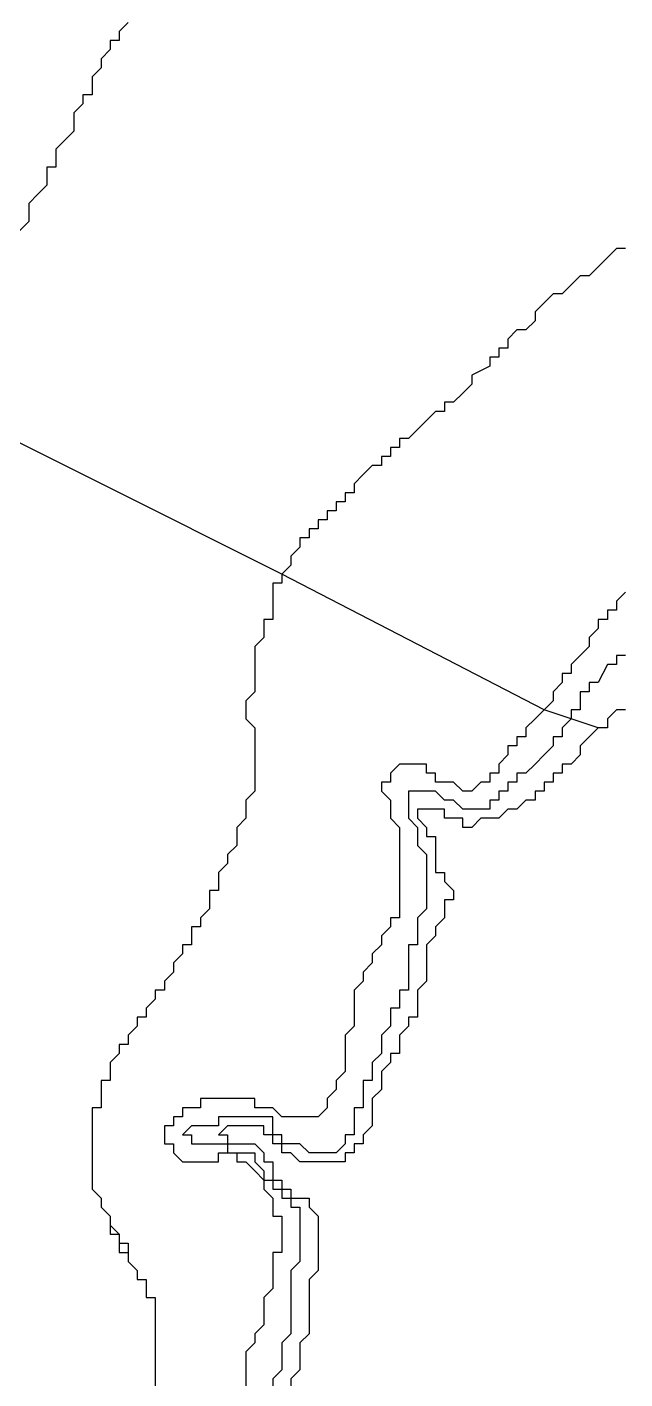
# Model space of a CAD drawing. Extents: x -79.2 to -65.2, y 32.5 to 44.8.
# Drawn here: x -74.922 to -74.261, y 36.82 to 38.315 of the extents above; entities that cross this region are included whole.
import ezdxf

# ---------------------------------------------------------------- set-up
doc = ezdxf.new("R2010")
doc.units = 0

msp = doc.modelspace()

# ---------------------------------------------------------------- linework, layer by layer
at = {"layer": '0FINSTR_G'}
for points in [[(-74.81, 38.32), (-74.82, 38.31), (-74.82, 38.31), (-74.82, 38.3), (-74.83, 38.3), (-74.83, 38.29), (-74.84, 38.28), (-74.84, 38.27), (-74.85, 38.26), (-74.85, 38.26), (-74.85, 38.25), (-74.85, 38.24), (-74.86, 38.24), (-74.86, 38.23), (-74.87, 38.22), (-74.87, 38.21), (-74.87, 38.2), (-74.88, 38.19), (-74.88, 38.19), (-74.89, 38.18), (-74.89, 38.17), (-74.89, 38.16), (-74.9, 38.16), (-74.9, 38.15), (-74.9, 38.15), (-74.9, 38.15), (-74.9, 38.14), (-74.91, 38.13), (-74.91, 38.13), (-74.92, 38.12), (-74.92, 38.11), (-74.92, 38.1), (-74.93, 38.09)], [(-74.26, 38.07), (-74.27, 38.07), (-74.28, 38.06), (-74.28, 38.06), (-74.29, 38.05), (-74.29, 38.05), (-74.3, 38.04), (-74.31, 38.04), (-74.32, 38.03), (-74.32, 38.03), (-74.33, 38.02), (-74.33, 38.02), (-74.34, 38.02), (-74.35, 38.01), (-74.36, 38), (-74.36, 38), (-74.36, 37.99), (-74.37, 37.98), (-74.38, 37.98), (-74.39, 37.97), (-74.39, 37.96), (-74.4, 37.96), (-74.4, 37.95), (-74.41, 37.95), (-74.41, 37.94), (-74.43, 37.93), (-74.43, 37.92), (-74.44, 37.91), (-74.44, 37.91), (-74.45, 37.9), (-74.46, 37.9), (-74.46, 37.89), (-74.46, 37.89), (-74.47, 37.89), (-74.48, 37.88), (-74.48, 37.88), (-74.49, 37.87), (-74.5, 37.86), (-74.5, 37.86), (-74.5, 37.86), (-74.51, 37.86), (-74.51, 37.85), (-74.52, 37.85), (-74.52, 37.84), (-74.53, 37.84), (-74.53, 37.84), (-74.53, 37.83), (-74.54, 37.83), (-74.55, 37.82), (-74.55, 37.82), (-74.56, 37.81), (-74.56, 37.8), (-74.57, 37.8), (-74.57, 37.79), (-74.58, 37.79), (-74.58, 37.78), (-74.59, 37.78), (-74.59, 37.77), (-74.6, 37.77), (-74.6, 37.76), (-74.6, 37.76), (-74.61, 37.76), (-74.61, 37.76), (-74.61, 37.75), (-74.62, 37.75), (-74.62, 37.74), (-74.62, 37.74), (-74.62, 37.74), (-74.63, 37.73), (-74.63, 37.73), (-74.63, 37.72), (-74.63, 37.72), (-74.64, 37.71), (-74.64, 37.71)], [(-74.64, 37.71), (-75.04, 37.91)], [(-74.64, 37.71), (-74.64, 37.71), (-74.64, 37.71), (-74.64, 37.7), (-74.64, 37.7), (-74.65, 37.7), (-74.65, 37.69), (-74.65, 37.68), (-74.65, 37.67), (-74.65, 37.66), (-74.65, 37.66), (-74.66, 37.66), (-74.66, 37.65), (-74.66, 37.65), (-74.66, 37.64), (-74.66, 37.64), (-74.67, 37.63), (-74.67, 37.63), (-74.67, 37.62), (-74.67, 37.61), (-74.67, 37.6), (-74.67, 37.59), (-74.67, 37.58), (-74.67, 37.58), (-74.68, 37.57), (-74.68, 37.56), (-74.68, 37.56), (-74.68, 37.55), (-74.67, 37.54), (-74.67, 37.53), (-74.67, 37.53), (-74.67, 37.52), (-74.67, 37.51), (-74.67, 37.51), (-74.67, 37.5), (-74.67, 37.49), (-74.67, 37.48), (-74.67, 37.48), (-74.67, 37.47), (-74.68, 37.46), (-74.68, 37.46), (-74.68, 37.45), (-74.68, 37.44), (-74.69, 37.43), (-74.69, 37.43), (-74.69, 37.42), (-74.69, 37.41), (-74.7, 37.4), (-74.7, 37.4), (-74.7, 37.39), (-74.71, 37.38), (-74.71, 37.38), (-74.71, 37.37), (-74.71, 37.37), (-74.71, 37.36), (-74.72, 37.36), (-74.72, 37.35), (-74.72, 37.34), (-74.73, 37.33), (-74.73, 37.33), (-74.73, 37.33), (-74.73, 37.32), (-74.74, 37.32), (-74.74, 37.31), (-74.74, 37.3), (-74.75, 37.3), (-74.75, 37.29), (-74.75, 37.29), (-74.75, 37.29), (-74.76, 37.28), (-74.76, 37.27), (-74.76, 37.27), (-74.77, 37.26), (-74.77, 37.25), (-74.78, 37.25), (-74.78, 37.24), (-74.78, 37.24), (-74.79, 37.23), (-74.79, 37.23), (-74.79, 37.22), (-74.8, 37.22), (-74.8, 37.21), (-74.8, 37.21), (-74.81, 37.2), (-74.81, 37.2), (-74.81, 37.19), (-74.82, 37.19), (-74.82, 37.19), (-74.82, 37.18), (-74.82, 37.18), (-74.83, 37.17), (-74.83, 37.17), (-74.83, 37.16), (-74.83, 37.15), (-74.83, 37.15), (-74.84, 37.15), (-74.84, 37.14), (-74.84, 37.14), (-74.84, 37.13), (-74.84, 37.13), (-74.84, 37.12), (-74.84, 37.12), (-74.85, 37.12), (-74.85, 37.11), (-74.85, 37.11), (-74.85, 37.1), (-74.85, 37.09), (-74.85, 37.09), (-74.85, 37.08), (-74.85, 37.08), (-74.85, 37.07), (-74.85, 37.07), (-74.85, 37.06), (-74.85, 37.06), (-74.85, 37.05), (-74.85, 37.05), (-74.85, 37.04)], [(-74.35, 37.56), (-74.64, 37.71)], [(-74.26, 37.69), (-74.27, 37.68), (-74.27, 37.67), (-74.28, 37.67), (-74.28, 37.66), (-74.29, 37.66), (-74.29, 37.65), (-74.29, 37.65), (-74.3, 37.64), (-74.3, 37.63), (-74.3, 37.63), (-74.31, 37.62), (-74.31, 37.62), (-74.32, 37.61), (-74.32, 37.6), (-74.32, 37.6), (-74.33, 37.6), (-74.33, 37.59), (-74.33, 37.59), (-74.34, 37.58), (-74.34, 37.58), (-74.34, 37.57), (-74.34, 37.57), (-74.34, 37.57), (-74.35, 37.56)], [(-74.26, 37.62), (-74.27, 37.62), (-74.27, 37.61), (-74.28, 37.61), (-74.29, 37.59), (-74.29, 37.59), (-74.3, 37.59), (-74.3, 37.58), (-74.31, 37.58), (-74.31, 37.57), (-74.31, 37.57), (-74.31, 37.56), (-74.32, 37.56), (-74.32, 37.55), (-74.32, 37.55)], [(-74.35, 37.56), (-74.35, 37.56), (-74.35, 37.56), (-74.36, 37.55), (-74.37, 37.54), (-74.37, 37.53), (-74.37, 37.53), (-74.38, 37.53), (-74.38, 37.52), (-74.38, 37.52), (-74.38, 37.52), (-74.38, 37.52), (-74.39, 37.52), (-74.39, 37.51), (-74.39, 37.51), (-74.4, 37.5), (-74.4, 37.5), (-74.4, 37.49), (-74.41, 37.49), (-74.41, 37.49), (-74.41, 37.48), (-74.42, 37.48), (-74.42, 37.48), (-74.42, 37.48), (-74.43, 37.47), (-74.43, 37.47), (-74.43, 37.47), (-74.44, 37.47), (-74.44, 37.47), (-74.45, 37.48), (-74.45, 37.48), (-74.45, 37.48), (-74.46, 37.48), (-74.46, 37.48), (-74.46, 37.48), (-74.46, 37.48), (-74.46, 37.48), (-74.47, 37.48), (-74.47, 37.49), (-74.47, 37.49), (-74.47, 37.49), (-74.47, 37.49), (-74.47, 37.49), (-74.48, 37.49), (-74.48, 37.5), (-74.48, 37.5), (-74.48, 37.5), (-74.48, 37.5), (-74.49, 37.5), (-74.49, 37.5), (-74.49, 37.5), (-74.5, 37.5), (-74.5, 37.5), (-74.5, 37.5), (-74.5, 37.5), (-74.51, 37.5), (-74.51, 37.5), (-74.52, 37.49), (-74.52, 37.49), (-74.52, 37.49), (-74.52, 37.49), (-74.52, 37.48), (-74.53, 37.48), (-74.53, 37.48), (-74.53, 37.47), (-74.53, 37.47), (-74.52, 37.46), (-74.52, 37.46), (-74.52, 37.45), (-74.52, 37.45), (-74.52, 37.45), (-74.52, 37.44), (-74.52, 37.44), (-74.51, 37.43), (-74.51, 37.42), (-74.51, 37.42), (-74.51, 37.42), (-74.51, 37.41), (-74.51, 37.4), (-74.51, 37.39), (-74.51, 37.39), (-74.51, 37.38), (-74.51, 37.37), (-74.51, 37.36), (-74.51, 37.35), (-74.51, 37.34), (-74.51, 37.33), (-74.51, 37.33), (-74.52, 37.33), (-74.52, 37.32), (-74.52, 37.32), (-74.53, 37.31), (-74.53, 37.3), (-74.53, 37.3), (-74.54, 37.29), (-74.54, 37.29), (-74.54, 37.28), (-74.55, 37.27), (-74.55, 37.27), (-74.55, 37.26), (-74.55, 37.26), (-74.56, 37.25), (-74.56, 37.24), (-74.56, 37.24), (-74.56, 37.23), (-74.56, 37.22), (-74.56, 37.22), (-74.56, 37.22), (-74.56, 37.21), (-74.56, 37.21), (-74.57, 37.2), (-74.57, 37.19), (-74.57, 37.18), (-74.57, 37.18), (-74.57, 37.18), (-74.57, 37.17), (-74.57, 37.17), (-74.57, 37.16), (-74.58, 37.15), (-74.58, 37.15), (-74.58, 37.14), (-74.58, 37.14), (-74.58, 37.14), (-74.59, 37.13), (-74.59, 37.13), (-74.59, 37.13), (-74.59, 37.12), (-74.59, 37.12), (-74.6, 37.11), (-74.6, 37.11), (-74.61, 37.11), (-74.61, 37.11), (-74.61, 37.11), (-74.61, 37.11), (-74.62, 37.11), (-74.62, 37.11), (-74.62, 37.11), (-74.63, 37.11), (-74.63, 37.11), (-74.63, 37.11), (-74.64, 37.11), (-74.64, 37.11), (-74.64, 37.11), (-74.65, 37.12), (-74.65, 37.12), (-74.65, 37.12), (-74.66, 37.12), (-74.66, 37.12), (-74.66, 37.12), (-74.67, 37.12), (-74.67, 37.13), (-74.67, 37.13), (-74.68, 37.13), (-74.68, 37.13), (-74.68, 37.13), (-74.68, 37.13), (-74.68, 37.13), (-74.69, 37.13), (-74.69, 37.13), (-74.69, 37.13), (-74.7, 37.13), (-74.7, 37.13), (-74.71, 37.13), (-74.71, 37.13), (-74.71, 37.13), (-74.71, 37.13), (-74.72, 37.13), (-74.72, 37.13), (-74.72, 37.13), (-74.73, 37.13), (-74.73, 37.12), (-74.73, 37.12), (-74.74, 37.12), (-74.74, 37.12), (-74.74, 37.12), (-74.75, 37.12), (-74.75, 37.11), (-74.76, 37.11), (-74.76, 37.11), (-74.76, 37.11), (-74.76, 37.1), (-74.76, 37.1), (-74.76, 37.1), (-74.77, 37.1), (-74.77, 37.09), (-74.77, 37.09), (-74.77, 37.09), (-74.77, 37.08), (-74.76, 37.08), (-74.76, 37.08), (-74.76, 37.07), (-74.76, 37.07), (-74.76, 37.07), (-74.76, 37.07), (-74.75, 37.06), (-74.75, 37.06), (-74.75, 37.06), (-74.74, 37.06), (-74.74, 37.06), (-74.74, 37.06), (-74.73, 37.06), (-74.72, 37.06), (-74.72, 37.06), (-74.71, 37.06), (-74.71, 37.07), (-74.71, 37.07), (-74.71, 37.07), (-74.7, 37.07), (-74.7, 37.07), (-74.7, 37.07), (-74.69, 37.07), (-74.69, 37.07), (-74.69, 37.07), (-74.69, 37.06), (-74.68, 37.06), (-74.68, 37.06), (-74.68, 37.06), (-74.68, 37.06), (-74.67, 37.05), (-74.67, 37.05), (-74.67, 37.05), (-74.67, 37.05), (-74.66, 37.04), (-74.66, 37.04), (-74.66, 37.03), (-74.66, 37.03), (-74.66, 37.03), (-74.65, 37.02), (-74.65, 37.02), (-74.65, 37.01), (-74.65, 37.01), (-74.65, 37.01), (-74.65, 37), (-74.65, 37), (-74.64, 37), (-74.64, 37), (-74.64, 36.99), (-74.64, 36.99), (-74.64, 36.98), (-74.64, 36.98), (-74.64, 36.98), (-74.64, 36.97), (-74.64, 36.97), (-74.64, 36.97), (-74.64, 36.96), (-74.64, 36.96), (-74.64, 36.96), (-74.64, 36.96)], [(-74.32, 37.55), (-74.35, 37.56)], [(-74.26, 37.56), (-74.27, 37.56), (-74.27, 37.56), (-74.28, 37.55), (-74.28, 37.55), (-74.28, 37.54), (-74.28, 37.54), (-74.29, 37.54), (-74.29, 37.54), (-74.29, 37.54)], [(-74.32, 37.55), (-74.32, 37.55), (-74.33, 37.54), (-74.33, 37.53), (-74.34, 37.53), (-74.34, 37.52), (-74.34, 37.52), (-74.35, 37.51), (-74.36, 37.5), (-74.36, 37.5), (-74.36, 37.5), (-74.36, 37.5), (-74.37, 37.49), (-74.37, 37.49), (-74.37, 37.49), (-74.38, 37.49), (-74.38, 37.48), (-74.39, 37.48), (-74.39, 37.47), (-74.39, 37.47), (-74.4, 37.47), (-74.4, 37.47), (-74.4, 37.46), (-74.41, 37.46), (-74.41, 37.45), (-74.42, 37.45), (-74.42, 37.45), (-74.42, 37.45), (-74.43, 37.45), (-74.43, 37.45), (-74.43, 37.45), (-74.43, 37.45), (-74.43, 37.45), (-74.44, 37.45), (-74.44, 37.45), (-74.44, 37.45), (-74.44, 37.45), (-74.44, 37.45), (-74.45, 37.46), (-74.45, 37.46), (-74.46, 37.46), (-74.46, 37.46), (-74.47, 37.47), (-74.47, 37.47), (-74.47, 37.47), (-74.47, 37.47), (-74.48, 37.47), (-74.48, 37.47), (-74.48, 37.47), (-74.49, 37.47), (-74.49, 37.47), (-74.49, 37.47), (-74.5, 37.47), (-74.5, 37.47), (-74.5, 37.47), (-74.5, 37.47), (-74.5, 37.47), (-74.5, 37.46), (-74.5, 37.46), (-74.5, 37.45), (-74.5, 37.45), (-74.5, 37.44), (-74.5, 37.44), (-74.49, 37.43), (-74.49, 37.43), (-74.49, 37.43), (-74.49, 37.43), (-74.49, 37.42), (-74.49, 37.42), (-74.49, 37.41), (-74.49, 37.41), (-74.48, 37.4), (-74.48, 37.4), (-74.48, 37.4), (-74.48, 37.39), (-74.48, 37.38), (-74.48, 37.38), (-74.48, 37.37), (-74.48, 37.37), (-74.48, 37.36), (-74.48, 37.36), (-74.48, 37.36), (-74.48, 37.35), (-74.48, 37.35), (-74.48, 37.34), (-74.48, 37.34), (-74.49, 37.33), (-74.49, 37.32), (-74.49, 37.32), (-74.49, 37.31), (-74.49, 37.31), (-74.49, 37.3), (-74.49, 37.3), (-74.5, 37.3), (-74.5, 37.29), (-74.5, 37.29), (-74.5, 37.28), (-74.5, 37.28), (-74.5, 37.27), (-74.5, 37.27), (-74.5, 37.26), (-74.5, 37.26), (-74.5, 37.25), (-74.51, 37.25), (-74.51, 37.24), (-74.51, 37.24), (-74.51, 37.23), (-74.52, 37.23), (-74.52, 37.23), (-74.52, 37.22), (-74.52, 37.22), (-74.52, 37.21), (-74.52, 37.21), (-74.52, 37.21), (-74.53, 37.2), (-74.53, 37.2), (-74.53, 37.2), (-74.53, 37.19), (-74.53, 37.19), (-74.53, 37.18), (-74.53, 37.18), (-74.54, 37.17), (-74.54, 37.17), (-74.54, 37.16), (-74.54, 37.16), (-74.54, 37.15), (-74.54, 37.15), (-74.55, 37.15), (-74.55, 37.14), (-74.55, 37.14), (-74.55, 37.14), (-74.55, 37.13), (-74.55, 37.13), (-74.55, 37.13), (-74.55, 37.12), (-74.56, 37.12), (-74.56, 37.12), (-74.56, 37.11), (-74.56, 37.11), (-74.56, 37.11), (-74.56, 37.1), (-74.56, 37.1), (-74.56, 37.1), (-74.56, 37.09), (-74.56, 37.09), (-74.56, 37.09), (-74.57, 37.09), (-74.57, 37.08), (-74.57, 37.08), (-74.57, 37.08), (-74.57, 37.08), (-74.58, 37.07), (-74.58, 37.07), (-74.58, 37.07), (-74.58, 37.07), (-74.58, 37.07), (-74.59, 37.07), (-74.59, 37.07), (-74.59, 37.07), (-74.59, 37.07), (-74.6, 37.07), (-74.6, 37.07), (-74.6, 37.07), (-74.6, 37.07), (-74.61, 37.07), (-74.61, 37.07), (-74.61, 37.07), (-74.61, 37.07), (-74.61, 37.07), (-74.61, 37.07), (-74.62, 37.08), (-74.62, 37.08), (-74.62, 37.08), (-74.62, 37.08), (-74.63, 37.08), (-74.63, 37.08), (-74.63, 37.08), (-74.63, 37.08), (-74.64, 37.08), (-74.64, 37.08), (-74.64, 37.09), (-74.64, 37.09), (-74.64, 37.09), (-74.64, 37.09), (-74.65, 37.09), (-74.65, 37.1), (-74.65, 37.1), (-74.65, 37.1), (-74.65, 37.1), (-74.65, 37.11), (-74.65, 37.11), (-74.66, 37.11), (-74.66, 37.11), (-74.66, 37.11), (-74.66, 37.11), (-74.66, 37.11), (-74.66, 37.11), (-74.67, 37.11), (-74.68, 37.11), (-74.68, 37.11), (-74.68, 37.11), (-74.68, 37.11), (-74.69, 37.11), (-74.69, 37.11), (-74.69, 37.11), (-74.7, 37.11), (-74.7, 37.11), (-74.7, 37.11), (-74.7, 37.11), (-74.71, 37.11), (-74.71, 37.11), (-74.71, 37.1), (-74.71, 37.1), (-74.72, 37.1), (-74.72, 37.1), (-74.72, 37.1), (-74.73, 37.1), (-74.73, 37.1), (-74.74, 37.1), (-74.74, 37.1), (-74.74, 37.1), (-74.74, 37.1), (-74.74, 37.1), (-74.75, 37.09), (-74.75, 37.09), (-74.75, 37.09), (-74.75, 37.09), (-74.74, 37.09), (-74.74, 37.08), (-74.74, 37.08), (-74.74, 37.08), (-74.73, 37.08), (-74.73, 37.08), (-74.73, 37.08), (-74.72, 37.08), (-74.72, 37.08), (-74.72, 37.08), (-74.71, 37.08), (-74.71, 37.08), (-74.71, 37.08), (-74.71, 37.08), (-74.7, 37.08), (-74.7, 37.08), (-74.7, 37.07), (-74.69, 37.07), (-74.69, 37.07), (-74.69, 37.07), (-74.69, 37.07), (-74.68, 37.07), (-74.68, 37.07), (-74.68, 37.07), (-74.68, 37.07), (-74.68, 37.07), (-74.67, 37.07), (-74.67, 37.06), (-74.67, 37.06), (-74.67, 37.06), (-74.66, 37.05), (-74.66, 37.05), (-74.66, 37.05), (-74.66, 37.04), (-74.66, 37.04), (-74.65, 37.04), (-74.65, 37.03), (-74.65, 37.03), (-74.64, 37.03), (-74.64, 37.02), (-74.64, 37.02), (-74.64, 37.02), (-74.63, 37.02), (-74.63, 37.02), (-74.63, 37.01), (-74.63, 37.01), (-74.62, 37.01), (-74.62, 37), (-74.62, 37), (-74.62, 37), (-74.62, 36.99), (-74.62, 36.99), (-74.62, 36.99), (-74.62, 36.98), (-74.62, 36.98), (-74.62, 36.97), (-74.62, 36.97), (-74.62, 36.97), (-74.62, 36.97), (-74.62, 36.96)], [(-74.29, 37.54), (-74.31, 37.52), (-74.31, 37.51), (-74.31, 37.51), (-74.32, 37.5), (-74.32, 37.5), (-74.33, 37.5), (-74.33, 37.49), (-74.33, 37.49), (-74.34, 37.49), (-74.34, 37.49), (-74.34, 37.48), (-74.35, 37.48), (-74.35, 37.47), (-74.36, 37.47), (-74.36, 37.46), (-74.37, 37.46), (-74.37, 37.46), (-74.38, 37.45), (-74.38, 37.45), (-74.39, 37.45), (-74.39, 37.45), (-74.39, 37.45), (-74.4, 37.44), (-74.4, 37.44), (-74.41, 37.44), (-74.41, 37.44), (-74.41, 37.44), (-74.41, 37.44), (-74.42, 37.44), (-74.43, 37.43), (-74.43, 37.43), (-74.44, 37.43), (-74.44, 37.44), (-74.45, 37.44), (-74.45, 37.44), (-74.45, 37.44), (-74.45, 37.44), (-74.46, 37.44), (-74.46, 37.44), (-74.46, 37.44), (-74.46, 37.45), (-74.46, 37.45), (-74.47, 37.45), (-74.47, 37.45), (-74.47, 37.45), (-74.48, 37.45), (-74.48, 37.45), (-74.48, 37.45), (-74.48, 37.45), (-74.49, 37.45), (-74.49, 37.45), (-74.49, 37.45), (-74.49, 37.45), (-74.49, 37.45), (-74.49, 37.44), (-74.49, 37.44), (-74.49, 37.44), (-74.49, 37.44), (-74.48, 37.43), (-74.48, 37.43), (-74.48, 37.43), (-74.48, 37.43), (-74.48, 37.42), (-74.47, 37.42), (-74.47, 37.41), (-74.47, 37.41), (-74.47, 37.4), (-74.47, 37.4), (-74.47, 37.4), (-74.47, 37.39), (-74.47, 37.39), (-74.47, 37.39), (-74.47, 37.39), (-74.47, 37.38), (-74.46, 37.38), (-74.46, 37.37), (-74.46, 37.37), (-74.46, 37.37), (-74.45, 37.36), (-74.45, 37.36), (-74.45, 37.36), (-74.45, 37.36), (-74.45, 37.35), (-74.46, 37.35), (-74.46, 37.34), (-74.46, 37.34), (-74.46, 37.33), (-74.46, 37.33), (-74.47, 37.32), (-74.47, 37.31), (-74.47, 37.31), (-74.48, 37.3), (-74.48, 37.3), (-74.48, 37.3), (-74.48, 37.29), (-74.48, 37.28), (-74.48, 37.28), (-74.48, 37.28), (-74.48, 37.27), (-74.48, 37.27), (-74.48, 37.26), (-74.49, 37.25), (-74.49, 37.25), (-74.49, 37.24), (-74.49, 37.24), (-74.49, 37.23), (-74.49, 37.23), (-74.49, 37.22), (-74.5, 37.22), (-74.5, 37.21), (-74.5, 37.21), (-74.51, 37.2), (-74.51, 37.19), (-74.51, 37.19), (-74.51, 37.19), (-74.51, 37.18), (-74.52, 37.18), (-74.52, 37.17), (-74.52, 37.17), (-74.53, 37.16), (-74.53, 37.15), (-74.53, 37.15), (-74.53, 37.14), (-74.53, 37.14), (-74.53, 37.14), (-74.54, 37.13), (-74.54, 37.13), (-74.54, 37.12), (-74.54, 37.12), (-74.54, 37.12), (-74.54, 37.11), (-74.54, 37.11), (-74.54, 37.1), (-74.54, 37.1), (-74.55, 37.09), (-74.55, 37.09), (-74.55, 37.08), (-74.56, 37.08), (-74.56, 37.08), (-74.56, 37.07), (-74.56, 37.07), (-74.56, 37.07), (-74.57, 37.07), (-74.57, 37.06), (-74.58, 37.06), (-74.58, 37.06), (-74.58, 37.06), (-74.59, 37.06), (-74.59, 37.06), (-74.6, 37.06), (-74.6, 37.06), (-74.6, 37.06), (-74.61, 37.06), (-74.61, 37.06), (-74.61, 37.06), (-74.62, 37.06), (-74.62, 37.06), (-74.62, 37.06), (-74.63, 37.07), (-74.63, 37.07), (-74.63, 37.07), (-74.63, 37.07), (-74.64, 37.07), (-74.64, 37.07), (-74.64, 37.07), (-74.64, 37.08), (-74.65, 37.08), (-74.65, 37.08), (-74.65, 37.08), (-74.65, 37.09), (-74.66, 37.09), (-74.66, 37.09), (-74.66, 37.1), (-74.67, 37.1), (-74.67, 37.1), (-74.68, 37.1), (-74.68, 37.1), (-74.68, 37.1), (-74.68, 37.1), (-74.69, 37.1), (-74.69, 37.1), (-74.69, 37.1), (-74.7, 37.1), (-74.7, 37.1), (-74.7, 37.1), (-74.71, 37.09), (-74.71, 37.09), (-74.71, 37.09), (-74.71, 37.09), (-74.71, 37.09), (-74.7, 37.09), (-74.7, 37.08), (-74.69, 37.08), (-74.69, 37.08), (-74.69, 37.08), (-74.69, 37.08), (-74.68, 37.08), (-74.68, 37.08), (-74.68, 37.08), (-74.67, 37.08), (-74.67, 37.08), (-74.66, 37.07), (-74.66, 37.07), (-74.66, 37.06), (-74.66, 37.06), (-74.65, 37.06), (-74.65, 37.05), (-74.65, 37.04), (-74.64, 37.04), (-74.64, 37.04), (-74.64, 37.03), (-74.63, 37.03), (-74.63, 37.03), (-74.63, 37.02), (-74.62, 37.02), (-74.62, 37.02), (-74.62, 37.02), (-74.62, 37.02), (-74.61, 37.02), (-74.61, 37.01), (-74.61, 37.01), (-74.61, 37.01), (-74.6, 37), (-74.6, 37), (-74.6, 37), (-74.6, 36.99), (-74.6, 36.99), (-74.6, 36.98), (-74.6, 36.98), (-74.6, 36.98), (-74.6, 36.97), (-74.6, 36.97), (-74.6, 36.96), (-74.6, 36.96), (-74.6, 36.96)], [(-74.29, 37.54), (-74.32, 37.55)], [(-74.85, 37.04), (-74.85, 37.04), (-74.85, 37.04), (-74.85, 37.04), (-74.85, 37.04), (-74.85, 37.04), (-74.85, 37.04), (-74.85, 37.03), (-74.85, 37.03), (-74.85, 37.03), (-74.85, 37.03), (-74.84, 37.02), (-74.84, 37.02), (-74.84, 37.02), (-74.84, 37.02), (-74.84, 37.02), (-74.84, 37.01), (-74.84, 37.01), (-74.84, 37.01), (-74.84, 37.01)], [(-74.84, 37.01), (-74.83, 37), (-74.83, 37), (-74.83, 36.99)], [(-74.84, 37.01), (-74.83, 37), (-74.83, 36.99)], [(-74.83, 36.99), (-74.83, 36.99), (-74.83, 36.99), (-74.83, 36.98), (-74.82, 36.98), (-74.82, 36.97), (-74.82, 36.97), (-74.82, 36.96), (-74.81, 36.96), (-74.81, 36.96), (-74.81, 36.96)], [(-74.83, 36.99), (-74.83, 36.99), (-74.83, 36.99), (-74.82, 36.98), (-74.82, 36.97), (-74.82, 36.97), (-74.82, 36.97), (-74.81, 36.97), (-74.81, 36.96), (-74.81, 36.96), (-74.81, 36.96), (-74.81, 36.95), (-74.8, 36.94), (-74.8, 36.94), (-74.8, 36.93), (-74.79, 36.93), (-74.79, 36.92), (-74.79, 36.92), (-74.79, 36.92), (-74.79, 36.91), (-74.79, 36.91), (-74.78, 36.91), (-74.78, 36.9), (-74.78, 36.9), (-74.78, 36.89), (-74.78, 36.88), (-74.78, 36.88), (-74.78, 36.87), (-74.78, 36.86), (-74.78, 36.86), (-74.78, 36.85), (-74.78, 36.85), (-74.78, 36.84), (-74.78, 36.83), (-74.78, 36.82), (-74.78, 36.81)], [(-74.64, 36.96), (-74.65, 36.96), (-74.65, 36.95), (-74.65, 36.94), (-74.65, 36.94), (-74.65, 36.94), (-74.65, 36.93), (-74.65, 36.92), (-74.65, 36.92), (-74.66, 36.91), (-74.66, 36.91), (-74.66, 36.9), (-74.66, 36.89), (-74.66, 36.88), (-74.66, 36.88), (-74.66, 36.88), (-74.67, 36.87), (-74.67, 36.87), (-74.67, 36.86), (-74.67, 36.86), (-74.68, 36.85), (-74.68, 36.85), (-74.68, 36.84), (-74.68, 36.83), (-74.68, 36.83), (-74.68, 36.82), (-74.68, 36.82), (-74.68, 36.81)], [(-74.62, 36.96), (-74.62, 36.96), (-74.62, 36.96), (-74.62, 36.96), (-74.62, 36.96), (-74.62, 36.96), (-74.62, 36.96), (-74.62, 36.95), (-74.62, 36.95), (-74.62, 36.95), (-74.62, 36.95), (-74.63, 36.94), (-74.63, 36.93), (-74.63, 36.93), (-74.63, 36.92), (-74.63, 36.92), (-74.63, 36.91), (-74.63, 36.9), (-74.63, 36.9), (-74.63, 36.89), (-74.63, 36.89), (-74.63, 36.88), (-74.63, 36.88), (-74.63, 36.87), (-74.64, 36.86), (-74.64, 36.86), (-74.64, 36.85), (-74.64, 36.85), (-74.64, 36.84), (-74.64, 36.83), (-74.64, 36.83), (-74.64, 36.83), (-74.65, 36.82), (-74.65, 36.82), (-74.65, 36.81)], [(-74.6, 36.96), (-74.6, 36.96), (-74.6, 36.95), (-74.6, 36.95), (-74.6, 36.95), (-74.6, 36.94), (-74.6, 36.94), (-74.6, 36.94), (-74.61, 36.93), (-74.61, 36.92), (-74.61, 36.91), (-74.61, 36.91), (-74.61, 36.9), (-74.61, 36.89), (-74.61, 36.89), (-74.61, 36.88), (-74.61, 36.87), (-74.61, 36.87), (-74.62, 36.86), (-74.62, 36.86), (-74.62, 36.85), (-74.62, 36.84), (-74.62, 36.84), (-74.62, 36.83), (-74.63, 36.82), (-74.63, 36.81)]]:
    msp.add_lwpolyline(points, dxfattribs=at)

doc.saveas('drawing.dxf')
